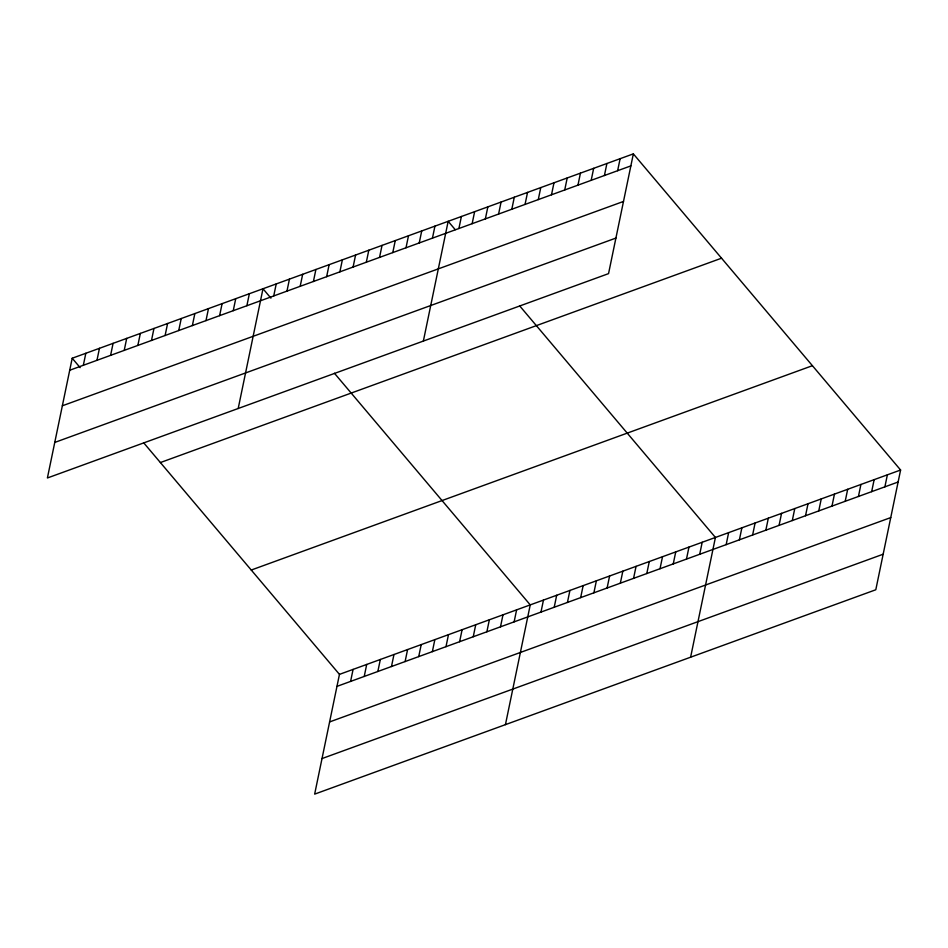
<?xml version="1.0" encoding="UTF-8"?>
<svg xmlns="http://www.w3.org/2000/svg" width="948" height="948" viewBox="0 0 948 948"><rect width="100%" height="100%" fill="white"/><g stroke="black" fill="none" stroke-linecap="round" stroke-linejoin="round"><path stroke-width="1.42" d="M72.202 358.237L47.4 477.982L608.545 273.628L633.347 153.872L72.202 358.237L80.142 367.623M83.341 365.276L85.83 353.272M96.969 360.311L99.457 348.307M110.596 355.346L113.085 343.342M124.224 350.393L126.712 338.377M137.851 345.428L140.34 333.412M151.479 340.462L153.967 328.458M165.106 335.497L167.595 323.493M178.734 330.532L181.222 318.528M192.361 325.579L194.85 313.563M205.989 320.614L208.477 308.598M219.616 315.648L222.105 303.644M233.244 310.683L235.732 298.679M246.871 305.718L249.36 293.714M238.197 408.505L262.987 288.749L270.927 298.146M273.735 295.942L276.224 283.938M286.96 291.131L289.448 279.115M300.184 286.308L302.673 274.304M313.409 281.497L315.897 269.481M326.645 276.674L329.122 264.67M339.87 271.863L342.358 259.847M353.094 267.04L355.583 255.036M366.319 262.229L368.808 250.213M379.544 257.406L382.032 245.402M392.78 252.595L395.257 240.579M406.005 247.772L408.493 235.768M419.229 242.961L421.718 230.945M143.634 442.74L339.455 674.372L314.653 794.128L875.798 589.763L900.6 470.018L633.347 153.872M432.454 238.138L434.942 226.134M350.594 681.411L353.083 669.407M423.365 341.067L448.167 221.311L455.23 229.665M364.222 676.457L366.71 664.441M458.915 228.504L461.392 216.499M377.849 671.492L380.338 659.476M472.14 223.692L474.628 211.677M391.477 666.527L393.965 654.523M485.364 218.869L487.853 206.865M405.104 661.562L407.593 649.558M498.589 214.058L501.077 202.043M418.732 656.597L421.22 644.593M511.813 209.235L514.302 197.231M432.359 651.643L434.848 639.627M525.05 204.424L527.538 192.408M538.274 199.601L540.763 187.597M445.987 646.678L448.475 634.662M551.499 194.79L553.988 182.774M459.614 641.713L462.103 629.709M564.724 189.967L567.212 177.963M473.242 636.748L475.73 624.744M577.96 185.156L580.437 173.14M486.869 631.783L489.358 619.779M591.185 180.333L593.673 168.329M500.497 626.829L502.985 614.814M604.409 175.522L606.898 163.506M514.124 621.864L516.613 609.848M617.634 170.699L620.122 158.695M505.438 724.639L530.24 604.895L334.431 373.251M540.976 612.076L543.465 600.072M554.213 607.265L556.689 595.261M567.437 602.442L569.926 590.438M580.662 597.631L583.15 585.627M593.886 592.808L596.375 580.804M607.111 587.997L609.6 575.993M620.348 583.174L622.836 571.17M633.572 578.363L636.061 566.359M646.797 573.54L649.285 561.536M660.021 568.729L662.51 556.725M673.258 563.906L675.734 551.902M686.482 559.095L688.971 547.091M699.707 554.272L702.195 542.268M690.618 657.201L715.42 537.457L519.611 305.813M726.156 544.638L728.645 532.634M739.393 539.827L741.869 527.823M752.617 535.004L755.106 523M765.842 530.193L768.33 518.189M779.066 525.37L781.555 513.366M792.291 520.559L794.78 508.555M805.527 515.748L808.016 503.732M818.752 510.925L821.241 498.921M831.977 506.114L834.465 494.098M845.201 501.291L847.69 489.286M858.438 496.479L860.914 484.464M871.662 491.656L874.151 479.652M884.887 486.845L887.375 474.829M69.714 370.241L630.858 165.888M62.355 405.791L623.5 201.438M54.759 442.432L615.916 238.078M160.39 462.553L721.547 258.2M251.256 570.044L812.412 365.691M339.455 674.372L900.6 470.018M336.967 686.376L898.111 482.022M329.596 721.938L890.753 517.584M322.012 758.566L883.169 554.213"/></g></svg>
